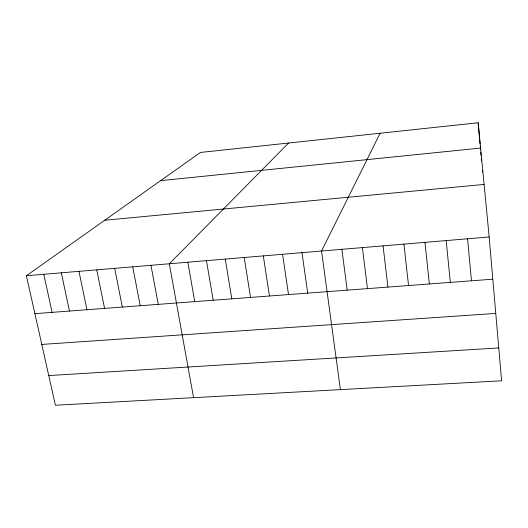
<?xml version="1.0" encoding="UTF-8"?>
<svg xmlns="http://www.w3.org/2000/svg" width="528" height="528" viewBox="0 0 528 528"><rect width="100%" height="100%" fill="white"/><g stroke="black" fill="none" stroke-linecap="round" stroke-linejoin="round"><path stroke-width="0.79" d="M380.127 133.241L321.552 251.018L340.395 389.624M288.585 143.029L169.316 263.769L193.571 397.67M26.4 275.741L200.416 152.453L478.177 122.76L489.159 236.98L501.6 380.794L55.4 405.24L26.4 275.741L489.159 236.98M160.644 180.635L480.605 148.071M104.735 220.242L484.103 184.43M34.888 313.652L492.809 279.193M41.785 344.434L495.772 313.414M48.754 375.573L498.755 347.945M43.784 274.283L52.107 312.352M61.301 272.818L69.465 311.045M78.956 271.339L86.948 309.731M96.743 269.848L104.57 308.405M114.675 268.343L122.324 307.072M132.746 266.831L140.217 305.725M150.955 265.307L158.248 304.366M187.816 262.218L194.74 301.62M206.468 260.66L213.2 300.234M225.265 259.083L231.805 298.835M244.213 257.492L250.556 297.422M263.314 255.895L269.458 296.003M282.572 254.285L288.512 294.565M301.983 252.655L307.718 293.119M341.887 249.315L347.193 290.149M362.386 247.599L367.468 288.625M383.064 245.863L387.922 287.087M403.92 244.121L408.547 285.536M424.954 242.359L429.343 283.972M446.173 240.577L450.318 282.394M467.57 238.788L471.471 280.804M478.177 122.76L479.523 138.296M479.668 139.933L480.018 144.019M480.236 146.474L480.513 149.708M480.724 152.104L481.001 155.305M481.279 158.506L481.483 160.888M482.315 170.471L482.46 172.102"/></g></svg>
